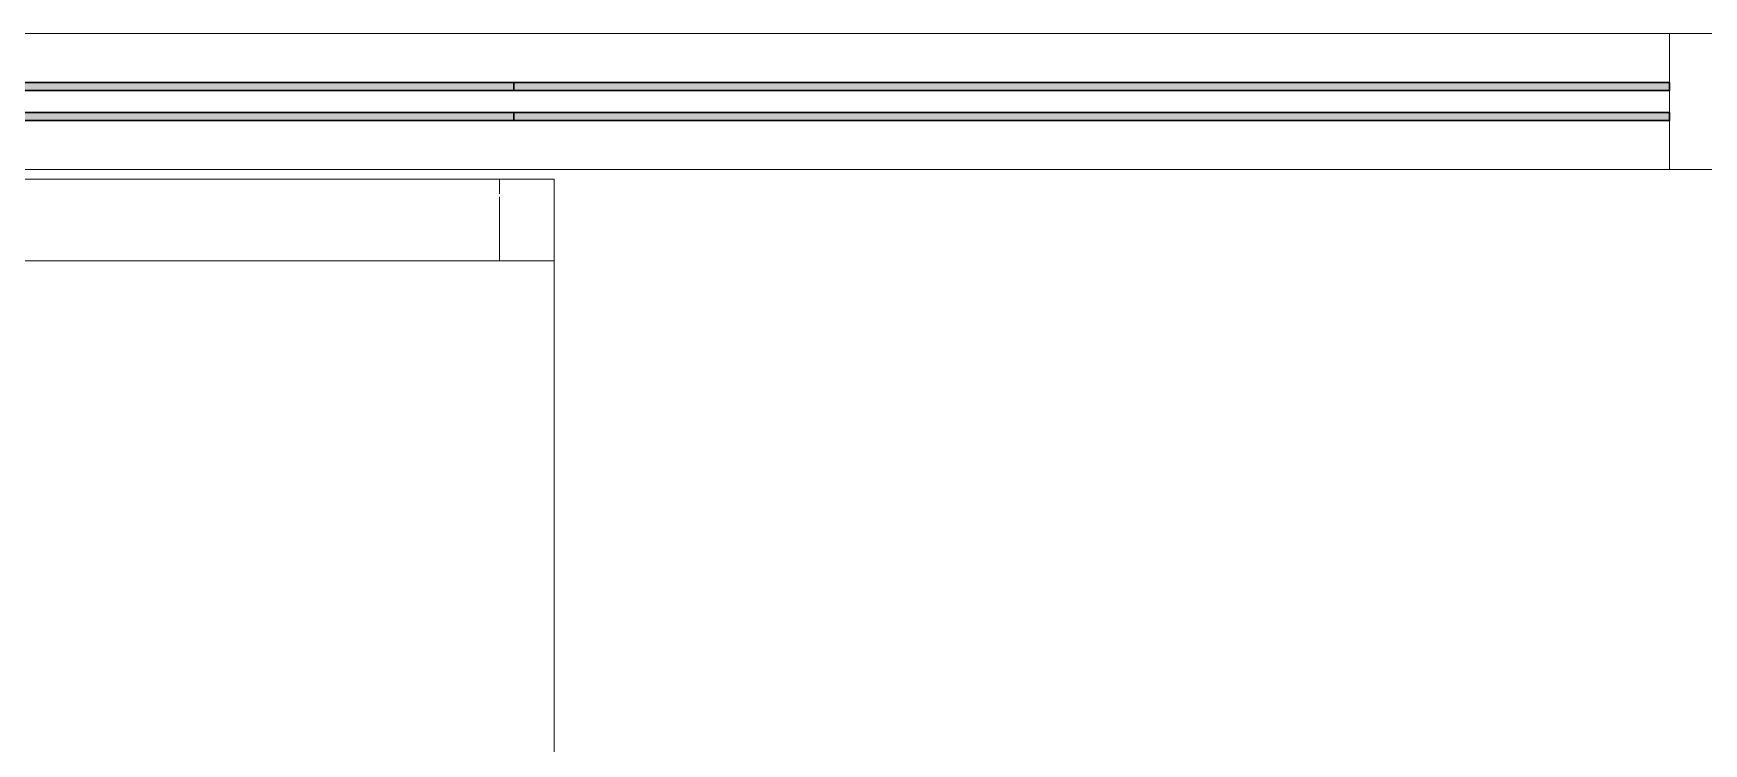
# Model space of a CAD drawing. Header units: millimetres. Extents: x 155927 to 295199, y -4084 to 97293.
# Drawn here: x 192398 to 193626, y 13086 to 13608 of the extents above; entities that cross this region are included whole.
import ezdxf

# ---------------------------------------------------------------- set-up
doc = ezdxf.new("R2010")
doc.units = ezdxf.units.MM
doc.header["$MEASUREMENT"] = 0
for name, color, linetype, lineweight in [('A-GLAZ-CURT', 7, 'CONTINUOUS', 9), ('A-GLAZ-CWMG', 7, 'CONTINUOUS', 9), ('I-FURN', 8, 'CONTINUOUS', 9)]:
    doc.layers.add(name, color=color, linetype=linetype, lineweight=lineweight)

msp = doc.modelspace()

# ---------------------------------------------------------------- hatches: boundary and pattern name
at = {"layer": 'A-GLAZ-CURT'}
h = msp.add_hatch(color=256, dxfattribs=at)
h.paths.add_polyline_path([(192750.8, 13543.6), (192750.8, 13549.6), (191850.8, 13549.6), (191850.8, 13543.6), (192556.6, 13543.6)], flags=0)
h.paths.add_polyline_path([(192750.8, 13565.6), (192750.8, 13571.6), (191850.8, 13571.6), (191850.8, 13565.6), (192556.6, 13565.6)], flags=0)
h = msp.add_hatch(color=256, dxfattribs=at)
h.paths.add_polyline_path([(193600.8, 13543.6), (193600.8, 13549.6), (192750.8, 13549.6), (192750.8, 13543.6)], flags=0)
h.paths.add_polyline_path([(192750.8, 13565.6), (193600.8, 13565.6), (193600.8, 13571.6), (192750.8, 13571.6)], flags=0)

# ---------------------------------------------------------------- linework, layer by layer
at = {"layer": 'A-GLAZ-CURT', "lineweight": 30}
for p, q in [((192750.8, 13571.6), (191850.8, 13571.6)), ((191850.8, 13565.6), (192750.8, 13565.6)), ((192750.8, 13565.6), (192750.8, 13571.6)), ((193600.8, 13571.6), (192750.8, 13571.6)), ((192750.8, 13571.6), (192750.8, 13565.6)), ((192750.8, 13565.6), (193600.8, 13565.6)), ((193600.8, 13565.6), (193600.8, 13571.6)), ((192750.8, 13549.6), (191850.8, 13549.6)), ((192750.8, 13543.6), (192750.8, 13549.6)), ((193600.8, 13549.6), (192750.8, 13549.6)), ((192750.8, 13549.6), (192750.8, 13543.6)), ((193600.8, 13543.6), (193600.8, 13549.6)), ((191850.8, 13543.6), (192750.8, 13543.6)), ((192750.8, 13543.6), (193600.8, 13543.6))]:
    msp.add_line(p, q, dxfattribs=at)
at = {"layer": 'A-GLAZ-CWMG'}
for p, q in [((192750.8, 13607.6), (191850.8, 13607.6)), ((193600.8, 13607.6), (192750.8, 13607.6)), ((192750.8, 13507.6), (191850.8, 13507.6)), ((193600.8, 13507.6), (192750.8, 13507.6))]:
    msp.add_line(p, q, dxfattribs=at)
at = {"layer": 'A-GLAZ-CWMG', "lineweight": 20, "extrusion": (0, 0, -1)}
for p, q in [((193650.8, 13607.6), (193600.8, 13607.6)), ((193600.8, 13607.6), (193600.8, 13507.6)), ((193600.8, 13507.6), (193650.8, 13507.6))]:
    msp.add_line(p, q, dxfattribs=at)
at = {"layer": 'I-FURN'}
for p, q in [((192740.4, 13500.4), (191220.4, 13500.4)), ((192780.4, 13500.4), (191980.4, 13500.4)), ((191980.4, 13500.4), (192780.4, 13500.4)), ((192345.8, 13500.4), (192780.4, 13500.4)), ((192780.4, 13500.4), (192740.4, 13500.4)), ((192740.4, 13489.8), (192740.4, 13500.4)), ((192740.4, 13489.8), (192740.4, 13500.4)), ((192780.4, 13440.4), (192780.4, 13500.4)), ((192780.4, 13440.4), (192780.4, 13500.4)), ((192780.4, 12100.4), (192780.4, 13500.4)), ((192780.4, 13500.4), (192780.4, 12100.4)), ((192740.4, 13440.4), (192740.4, 13487.5)), ((192740.4, 13440.4), (192740.4, 13487.5)), ((191220.4, 13440.4), (192740.4, 13440.4)), ((192780.4, 13440.4), (192345.8, 13440.4)), ((192741, 13440.4), (192780.4, 13440.4))]:
    msp.add_line(p, q, dxfattribs=at)

doc.saveas('drawing.dxf')
